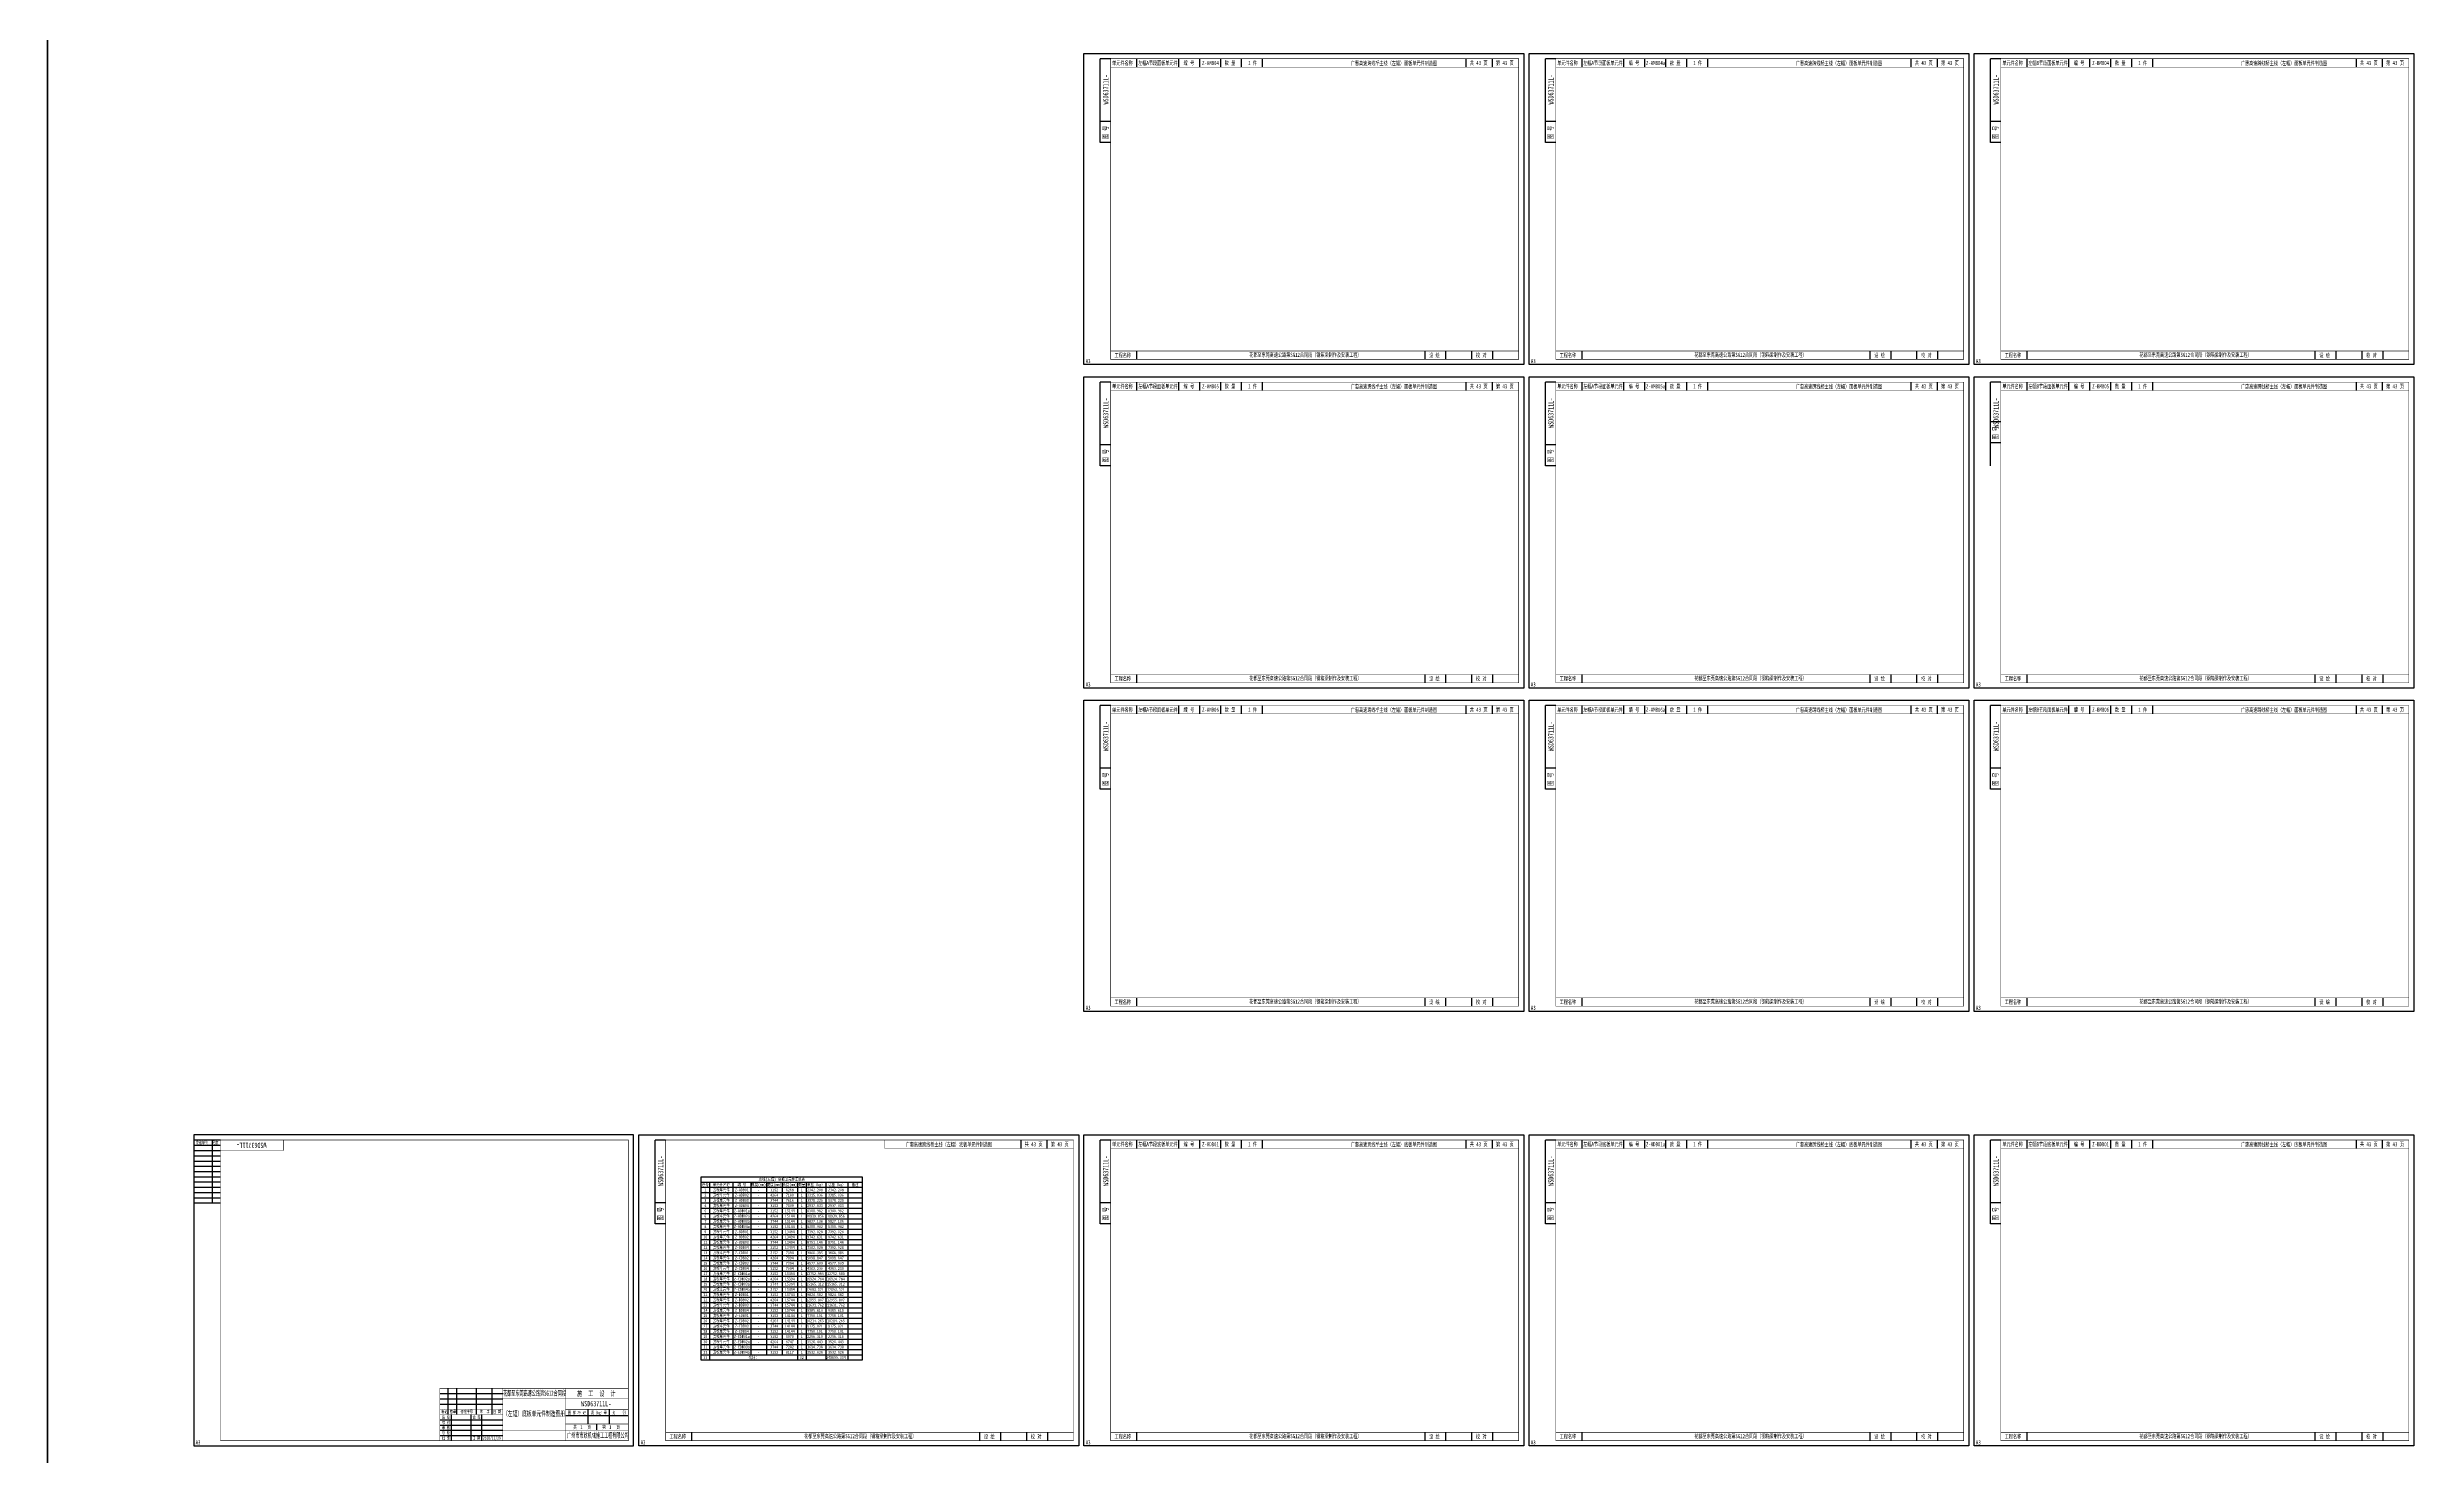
# Model space of a CAD drawing. Extents: x 1629247 to 2251351, y -601856 to -65897.
# Drawn here: x 1629247 to 1731051, y -233423 to -172934 of the extents above; entities that cross this region are included whole.
import ezdxf
from ezdxf.enums import TextEntityAlignment as Align

# ---------------------------------------------------------------- set-up
doc = ezdxf.new("R2010")
doc.units = 0
doc.header["$LTSCALE"] = 2
doc.header["$MEASUREMENT"] = 0
doc.layers.get('0').update_dxf_attribs({"linetype": 'CONTINUOUS'})
doc.layers.add('A3', color=7, linetype='CONTINUOUS')
doc.styles.add('仿宋', font='仿宋_GB2312_1.ttf', dxfattribs={"width": 0.7})

msp = doc.modelspace()

# ---------------------------------------------------------------- linework, layer by layer
at = {"color": 7}
for p, q in [((1657342.5, -221671.7), (1664264.5, -221671.7)), ((1657342.5, -221896.7), (1664264.5, -221896.7)), ((1657702.5, -221671.7), (1657702.5, -229321.7)), ((1658703.5, -221671.7), (1658703.5, -229096.7)), ((1659471.5, -221671.7), (1659471.5, -229096.7)), ((1660142.5, -221671.7), (1660142.5, -229096.7)), ((1660813.5, -221671.7), (1660813.5, -229096.7)), ((1661484.5, -221671.7), (1661484.5, -229321.7)), ((1661844.5, -221671.7), (1661844.5, -229321.7)), ((1662699.5, -221671.7), (1662699.5, -229321.7)), ((1663642.5, -221671.7), (1663642.5, -229321.7)), ((1657342.5, -222121.7), (1664264.5, -222121.7)), ((1657342.5, -222346.7), (1664264.5, -222346.7)), ((1657342.5, -222571.7), (1664264.5, -222571.7)), ((1657342.5, -222796.7), (1664264.5, -222796.7)), ((1657342.5, -223021.7), (1664264.5, -223021.7)), ((1657342.5, -223246.7), (1664264.5, -223246.7)), ((1657342.5, -223471.7), (1664264.5, -223471.7)), ((1657342.5, -223696.7), (1664264.5, -223696.7)), ((1657342.5, -223921.7), (1664264.5, -223921.7)), ((1657342.5, -224146.7), (1664264.5, -224146.7)), ((1657342.5, -224371.7), (1664264.5, -224371.7)), ((1657342.5, -224596.7), (1664264.5, -224596.7)), ((1657342.5, -224821.7), (1664264.5, -224821.7)), ((1657342.5, -225046.7), (1664264.5, -225046.7)), ((1657342.5, -225271.7), (1664264.5, -225271.7)), ((1657342.5, -225496.7), (1664264.5, -225496.7)), ((1657342.5, -225721.7), (1664264.5, -225721.7)), ((1657342.5, -225946.7), (1664264.5, -225946.7)), ((1657342.5, -226171.7), (1664264.5, -226171.7)), ((1657342.5, -226396.7), (1664264.5, -226396.7)), ((1657342.5, -226621.7), (1664264.5, -226621.7)), ((1657342.5, -226846.7), (1664264.5, -226846.7)), ((1657342.5, -227071.7), (1664264.5, -227071.7)), ((1657342.5, -227296.7), (1664264.5, -227296.7)), ((1657342.5, -227521.7), (1664264.5, -227521.7)), ((1657342.5, -227746.7), (1664264.5, -227746.7)), ((1657342.5, -227971.7), (1664264.5, -227971.7)), ((1657342.5, -228196.7), (1664264.5, -228196.7)), ((1657342.5, -228421.7), (1664264.5, -228421.7)), ((1657342.5, -228646.7), (1664264.5, -228646.7)), ((1657342.5, -228871.7), (1664264.5, -228871.7)), ((1657342.5, -229096.7), (1664264.5, -229096.7))]:
    msp.add_line(p, q, dxfattribs=at)
at = {"color": 7, "ltscale": 3}
for points in [[(2057050.8, -99691.1), (1629247.3, -99691.1), (1629247.3, -601856.5), (2057050.8, -601856.5)], [(1834047.6, -285588.8), (1629247.3, -285588.8), (1629247.3, -125579), (1834047.6, -125579)]]:
    msp.add_lwpolyline(points, close=True, dxfattribs=at)
at = {"color": 7}
msp.add_lwpolyline([(1657342.5, -221446.7), (1664264.5, -221446.7), (1664264.5, -229321.7), (1657342.5, -229321.7)], close=True, dxfattribs=at)
at = {"layer": 'A3'}
for p, q in [((1674488.5, -177021.9), (1674488.5, -173421.9)), ((1674938.5, -173421.9), (1674488.5, -173421.9)), ((1676063.5, -173781.9), (1676063.5, -173421.9)), ((1677863.5, -173781.9), (1677863.5, -173421.9)), ((1678763.5, -173781.9), (1678763.5, -173421.9)), ((1679663.5, -173781.9), (1679663.5, -173421.9)), ((1680563.5, -173781.9), (1680563.5, -173421.9)), ((1681463.5, -173781.9), (1681463.5, -173421.9)), ((1690213.8, -173781.9), (1690213.8, -173421.9)), ((1691338.8, -173781.9), (1691338.8, -173421.9)), ((1693613.5, -177021.9), (1693613.5, -173421.9)), ((1694063.5, -173421.9), (1693613.5, -173421.9)), ((1695188.5, -173781.9), (1695188.5, -173421.9)), ((1696988.5, -173781.9), (1696988.5, -173421.9)), ((1697888.5, -173781.9), (1697888.5, -173421.9)), ((1698788.5, -173781.9), (1698788.5, -173421.9)), ((1699688.5, -173781.9), (1699688.5, -173421.9)), ((1700588.5, -173781.9), (1700588.5, -173421.9)), ((1709338.8, -173781.9), (1709338.8, -173421.9)), ((1710463.8, -173781.9), (1710463.8, -173421.9)), ((1712738.5, -177021.9), (1712738.5, -173421.9)), ((1713188.5, -173421.9), (1712738.5, -173421.9)), ((1714313.5, -173781.9), (1714313.5, -173421.9)), ((1716113.5, -173781.9), (1716113.5, -173421.9)), ((1717013.5, -173781.9), (1717013.5, -173421.9)), ((1717913.5, -173781.9), (1717913.5, -173421.9)), ((1718813.5, -173781.9), (1718813.5, -173421.9)), ((1719713.5, -173781.9), (1719713.5, -173421.9)), ((1728463.8, -173781.9), (1728463.8, -173421.9)), ((1729588.8, -173781.9), (1729588.8, -173421.9)), ((1674938.5, -176121.9), (1674488.5, -176121.9)), ((1674938.5, -177021.9), (1674488.5, -177021.9)), ((1694063.5, -176121.9), (1693613.5, -176121.9)), ((1694063.5, -177021.9), (1693613.5, -177021.9)), ((1713188.5, -176121.9), (1712738.5, -176121.9)), ((1713188.5, -177021.9), (1712738.5, -177021.9)), ((1676063.5, -186336.9), (1676063.5, -185976.9)), ((1688443, -186336.9), (1688443, -185976.9)), ((1689343, -186336.9), (1689343, -185976.9)), ((1690457.3, -186336.9), (1690457.3, -185976.9)), ((1691357.3, -186336.9), (1691357.3, -185976.9)), ((1695188.5, -186336.9), (1695188.5, -185976.9)), ((1707568, -186336.9), (1707568, -185976.9)), ((1708468, -186336.9), (1708468, -185976.9)), ((1709582.3, -186336.9), (1709582.3, -185976.9)), ((1710482.3, -186336.9), (1710482.3, -185976.9)), ((1714313.5, -186336.9), (1714313.5, -185976.9)), ((1726693, -186336.9), (1726693, -185976.9)), ((1727593, -186336.9), (1727593, -185976.9)), ((1728707.3, -186336.9), (1728707.3, -185976.9)), ((1729607.3, -186336.9), (1729607.3, -185976.9)), ((1674488.5, -190911.9), (1674488.5, -187311.9)), ((1674938.5, -187311.9), (1674488.5, -187311.9)), ((1676063.5, -187671.9), (1676063.5, -187311.9)), ((1677863.5, -187671.9), (1677863.5, -187311.9)), ((1678763.5, -187671.9), (1678763.5, -187311.9)), ((1679663.5, -187671.9), (1679663.5, -187311.9)), ((1680563.5, -187671.9), (1680563.5, -187311.9)), ((1681463.5, -187671.9), (1681463.5, -187311.9)), ((1690213.8, -187671.9), (1690213.8, -187311.9)), ((1691338.8, -187671.9), (1691338.8, -187311.9)), ((1693613.5, -190911.9), (1693613.5, -187311.9)), ((1694063.5, -187311.9), (1693613.5, -187311.9)), ((1695188.5, -187671.9), (1695188.5, -187311.9)), ((1696988.5, -187671.9), (1696988.5, -187311.9)), ((1697888.5, -187671.9), (1697888.5, -187311.9)), ((1698788.5, -187671.9), (1698788.5, -187311.9)), ((1699688.5, -187671.9), (1699688.5, -187311.9)), ((1700588.5, -187671.9), (1700588.5, -187311.9)), ((1709338.8, -187671.9), (1709338.8, -187311.9)), ((1710463.8, -187671.9), (1710463.8, -187311.9)), ((1712738.5, -190911.9), (1712738.5, -187311.9)), ((1713188.5, -187311.9), (1712738.5, -187311.9)), ((1714313.5, -187671.9), (1714313.5, -187311.9)), ((1716113.5, -187671.9), (1716113.5, -187311.9)), ((1717013.5, -187671.9), (1717013.5, -187311.9)), ((1717913.5, -187671.9), (1717913.5, -187311.9)), ((1718813.5, -187671.9), (1718813.5, -187311.9)), ((1719713.5, -187671.9), (1719713.5, -187311.9)), ((1728463.8, -187671.9), (1728463.8, -187311.9)), ((1729588.8, -187671.9), (1729588.8, -187311.9)), ((1713188.5, -189024.8), (1712738.5, -189024.8)), ((1674938.5, -190011.9), (1674488.5, -190011.9)), ((1694063.5, -190011.9), (1693613.5, -190011.9)), ((1713188.5, -189924.8), (1712738.5, -189924.8)), ((1674938.5, -190911.9), (1674488.5, -190911.9)), ((1694063.5, -190911.9), (1693613.5, -190911.9)), ((1676063.5, -200226.9), (1676063.5, -199866.9)), ((1688443, -200226.9), (1688443, -199866.9)), ((1689343, -200226.9), (1689343, -199866.9)), ((1690457.3, -200226.9), (1690457.3, -199866.9)), ((1691357.3, -200226.9), (1691357.3, -199866.9)), ((1695188.5, -200226.9), (1695188.5, -199866.9)), ((1707568, -200226.9), (1707568, -199866.9)), ((1708468, -200226.9), (1708468, -199866.9)), ((1709582.3, -200226.9), (1709582.3, -199866.9)), ((1710482.3, -200226.9), (1710482.3, -199866.9)), ((1714313.5, -200226.9), (1714313.5, -199866.9)), ((1726693, -200226.9), (1726693, -199866.9)), ((1727593, -200226.9), (1727593, -199866.9)), ((1728707.3, -200226.9), (1728707.3, -199866.9)), ((1729607.3, -200226.9), (1729607.3, -199866.9)), ((1674488.5, -204801.9), (1674488.5, -201201.9)), ((1674938.5, -201201.9), (1674488.5, -201201.9)), ((1676063.5, -201561.9), (1676063.5, -201201.9)), ((1677863.5, -201561.9), (1677863.5, -201201.9)), ((1678763.5, -201561.9), (1678763.5, -201201.9)), ((1679663.5, -201561.9), (1679663.5, -201201.9)), ((1680563.5, -201561.9), (1680563.5, -201201.9)), ((1681463.5, -201561.9), (1681463.5, -201201.9)), ((1690213.8, -201561.9), (1690213.8, -201201.9)), ((1691338.8, -201561.9), (1691338.8, -201201.9)), ((1693613.5, -204801.9), (1693613.5, -201201.9)), ((1694063.5, -201201.9), (1693613.5, -201201.9)), ((1695188.5, -201561.9), (1695188.5, -201201.9)), ((1696988.5, -201561.9), (1696988.5, -201201.9)), ((1697888.5, -201561.9), (1697888.5, -201201.9)), ((1698788.5, -201561.9), (1698788.5, -201201.9)), ((1699688.5, -201561.9), (1699688.5, -201201.9)), ((1700588.5, -201561.9), (1700588.5, -201201.9)), ((1709338.8, -201561.9), (1709338.8, -201201.9)), ((1710463.8, -201561.9), (1710463.8, -201201.9)), ((1712738.5, -204801.9), (1712738.5, -201201.9)), ((1713188.5, -201201.9), (1712738.5, -201201.9)), ((1714313.5, -201561.9), (1714313.5, -201201.9)), ((1716113.5, -201561.9), (1716113.5, -201201.9)), ((1717013.5, -201561.9), (1717013.5, -201201.9)), ((1717913.5, -201561.9), (1717913.5, -201201.9)), ((1718813.5, -201561.9), (1718813.5, -201201.9)), ((1719713.5, -201561.9), (1719713.5, -201201.9)), ((1728463.8, -201561.9), (1728463.8, -201201.9)), ((1729588.8, -201561.9), (1729588.8, -201201.9)), ((1674938.5, -203901.9), (1674488.5, -203901.9)), ((1694063.5, -203901.9), (1693613.5, -203901.9)), ((1713188.5, -203901.9), (1712738.5, -203901.9)), ((1674938.5, -204801.9), (1674488.5, -204801.9)), ((1694063.5, -204801.9), (1693613.5, -204801.9)), ((1713188.5, -204801.9), (1712738.5, -204801.9)), ((1676063.5, -214116.9), (1676063.5, -213756.9)), ((1688443, -214116.9), (1688443, -213756.9)), ((1689343, -214116.9), (1689343, -213756.9)), ((1690457.3, -214116.9), (1690457.3, -213756.9)), ((1691357.3, -214116.9), (1691357.3, -213756.9)), ((1695188.5, -214116.9), (1695188.5, -213756.9)), ((1707568, -214116.9), (1707568, -213756.9)), ((1708468, -214116.9), (1708468, -213756.9)), ((1709582.3, -214116.9), (1709582.3, -213756.9)), ((1710482.3, -214116.9), (1710482.3, -213756.9)), ((1714313.5, -214116.9), (1714313.5, -213756.9)), ((1726693, -214116.9), (1726693, -213756.9)), ((1727593, -214116.9), (1727593, -213756.9)), ((1728707.3, -214116.9), (1728707.3, -213756.9)), ((1729607.3, -214116.9), (1729607.3, -213756.9)), ((1655363.5, -223469.4), (1655363.5, -219869.4)), ((1655813.5, -219869.4), (1655363.5, -219869.4)), ((1671088.8, -220229.4), (1671088.8, -219869.4)), ((1672213.8, -220229.4), (1672213.8, -219869.4)), ((1674488.5, -223469.4), (1674488.5, -219869.4)), ((1674938.5, -219869.4), (1674488.5, -219869.4)), ((1676063.5, -220229.4), (1676063.5, -219869.4)), ((1677863.5, -220229.4), (1677863.5, -219869.4)), ((1678763.5, -220229.4), (1678763.5, -219869.4)), ((1679663.5, -220229.4), (1679663.5, -219869.4)), ((1680563.5, -220229.4), (1680563.5, -219869.4)), ((1681463.5, -220229.4), (1681463.5, -219869.4)), ((1690213.8, -220229.4), (1690213.8, -219869.4)), ((1691338.8, -220229.4), (1691338.8, -219869.4)), ((1693613.5, -223469.4), (1693613.5, -219869.4)), ((1694063.5, -219869.4), (1693613.5, -219869.4)), ((1695188.5, -220229.4), (1695188.5, -219869.4)), ((1696988.5, -220229.4), (1696988.5, -219869.4)), ((1697888.5, -220229.4), (1697888.5, -219869.4)), ((1698788.5, -220229.4), (1698788.5, -219869.4)), ((1699688.5, -220229.4), (1699688.5, -219869.4)), ((1700588.5, -220229.4), (1700588.5, -219869.4)), ((1709338.8, -220229.4), (1709338.8, -219869.4)), ((1710463.8, -220229.4), (1710463.8, -219869.4)), ((1712738.5, -223469.4), (1712738.5, -219869.4)), ((1713188.5, -219869.4), (1712738.5, -219869.4)), ((1714313.5, -220229.4), (1714313.5, -219869.4)), ((1716113.5, -220229.4), (1716113.5, -219869.4)), ((1717013.5, -220229.4), (1717013.5, -219869.4)), ((1717913.5, -220229.4), (1717913.5, -219869.4)), ((1718813.5, -220229.4), (1718813.5, -219869.4)), ((1719713.5, -220229.4), (1719713.5, -219869.4)), ((1728463.8, -220229.4), (1728463.8, -219869.4)), ((1729588.8, -220229.4), (1729588.8, -219869.4)), ((1655813.5, -222569.4), (1655363.5, -222569.4)), ((1674938.5, -222569.4), (1674488.5, -222569.4)), ((1694063.5, -222569.4), (1693613.5, -222569.4)), ((1713188.5, -222569.4), (1712738.5, -222569.4)), ((1655813.5, -223469.4), (1655363.5, -223469.4)), ((1674938.5, -223469.4), (1674488.5, -223469.4)), ((1694063.5, -223469.4), (1693613.5, -223469.4)), ((1713188.5, -223469.4), (1712738.5, -223469.4)), ((1656938.5, -232784.4), (1656938.5, -232424.4)), ((1669318, -232784.4), (1669318, -232424.4)), ((1670218, -232784.4), (1670218, -232424.4)), ((1671332.3, -232784.4), (1671332.3, -232424.4)), ((1672232.3, -232784.4), (1672232.3, -232424.4)), ((1676063.5, -232784.4), (1676063.5, -232424.4)), ((1688443, -232784.4), (1688443, -232424.4)), ((1689343, -232784.4), (1689343, -232424.4)), ((1690457.3, -232784.4), (1690457.3, -232424.4)), ((1691357.3, -232784.4), (1691357.3, -232424.4)), ((1695188.5, -232784.4), (1695188.5, -232424.4)), ((1707568, -232784.4), (1707568, -232424.4)), ((1708468, -232784.4), (1708468, -232424.4)), ((1709582.3, -232784.4), (1709582.3, -232424.4)), ((1710482.3, -232784.4), (1710482.3, -232424.4)), ((1714313.5, -232784.4), (1714313.5, -232424.4)), ((1726693, -232784.4), (1726693, -232424.4)), ((1727593, -232784.4), (1727593, -232424.4)), ((1728707.3, -232784.4), (1728707.3, -232424.4)), ((1729607.3, -232784.4), (1729607.3, -232424.4))]:
    msp.add_line(p, q, dxfattribs=at)
at = {"layer": 'A3', "color": 7}
for p, q in [((1636688.5, -219869.4), (1635538.8, -219869.4)), ((1636330.4, -219869.4), (1636330.4, -222569.4)), ((1635538.8, -220094.4), (1636688.5, -220094.4)), ((1635538.8, -220319.4), (1636688.5, -220319.4)), ((1635538.8, -220544.4), (1636688.5, -220544.4)), ((1635538.8, -220769.4), (1636688.5, -220769.4)), ((1635538.8, -220994.4), (1636688.5, -220994.4)), ((1635538.8, -221219.4), (1636688.5, -221219.4)), ((1635538.8, -221444.4), (1636688.5, -221444.4)), ((1635538.8, -221669.4), (1636688.5, -221669.4)), ((1635538.8, -221894.4), (1636688.5, -221894.4)), ((1635538.8, -222119.4), (1636688.5, -222119.4)), ((1635538.8, -222344.4), (1636688.5, -222344.4)), ((1635538.8, -222569.4), (1636688.5, -222569.4)), ((1646113.8, -230759.4), (1648813.8, -230759.4)), ((1646113.8, -230984.4), (1648813.8, -230984.4)), ((1646473.8, -231659.4), (1646473.8, -230534.4)), ((1646833.8, -231656.9), (1646833.8, -230534.4)), ((1647688.8, -231659.4), (1647688.8, -230534.4)), ((1648363.8, -231659.4), (1648363.8, -230534.4)), ((1646113.8, -231209.4), (1648813.8, -231209.4)), ((1646113.8, -231884.4), (1648813.8, -231884.4)), ((1646113.8, -232109.4), (1648813.8, -232109.4)), ((1646608.8, -232784.4), (1646608.8, -231659)), ((1647463.8, -232784.4), (1647463.8, -231659.4)), ((1647913.8, -232784.4), (1647913.8, -231659.4)), ((1652481.7, -232068.8), (1652481.7, -231438.8)), ((1652863.8, -232334.4), (1652863.8, -232064.4)), ((1653403.8, -232064.4), (1653403.8, -231434.4)), ((1646113.8, -232334.4), (1648813.8, -232334.4)), ((1646113.8, -232559.4), (1648813.8, -232559.4))]:
    msp.add_line(p, q, dxfattribs=at)
at = {"layer": 'A3', "color": 7, "linetype": 'Continuous'}
msp.add_line((1651513.8, -231704.4), (1654213.8, -231704.4), dxfattribs=at)
at = {"layer": 'A3'}
for points in [[(1692688.8, -173196.9), (1692688.8, -186561.9), (1673788.8, -186561.9), (1673788.8, -173196.9)], [(1711813.8, -173196.9), (1711813.8, -186561.9), (1692913.8, -186561.9), (1692913.8, -173196.9)], [(1730938.8, -173196.9), (1730938.8, -186561.9), (1712038.8, -186561.9), (1712038.8, -173196.9)], [(1692688.8, -187086.9), (1692688.8, -200451.9), (1673788.8, -200451.9), (1673788.8, -187086.9)], [(1711813.8, -187086.9), (1711813.8, -200451.9), (1692913.8, -200451.9), (1692913.8, -187086.9)], [(1730938.8, -187086.9), (1730938.8, -200451.9), (1712038.8, -200451.9), (1712038.8, -187086.9)], [(1692688.8, -200976.9), (1692688.8, -214341.9), (1673788.8, -214341.9), (1673788.8, -200976.9)], [(1711813.8, -200976.9), (1711813.8, -214341.9), (1692913.8, -214341.9), (1692913.8, -200976.9)], [(1730938.8, -200976.9), (1730938.8, -214341.9), (1712038.8, -214341.9), (1712038.8, -200976.9)], [(1635538.8, -233009.4), (1654438.8, -233009.4), (1654438.8, -219644.4), (1635538.8, -219644.4)], [(1673563.8, -219644.4), (1673563.8, -233009.4), (1654663.8, -233009.4), (1654663.8, -219644.4)], [(1692688.8, -219644.4), (1692688.8, -233009.4), (1673788.8, -233009.4), (1673788.8, -219644.4)], [(1711813.8, -219644.4), (1711813.8, -233009.4), (1692913.8, -233009.4), (1692913.8, -219644.4)], [(1730938.8, -219644.4), (1730938.8, -233009.4), (1712038.8, -233009.4), (1712038.8, -219644.4)]]:
    msp.add_lwpolyline(points, close=True, dxfattribs=at)
for points, const_width in [([(1674938.5, -173421.9), (1692463.8, -173421.9), (1692463.8, -186336.9), (1674938.5, -186336.9), (1674938.5, -173421.9)], 22.5), ([(1674938.5, -173781.9), (1692463.8, -173781.9)], 18), ([(1694063.5, -173421.9), (1711588.8, -173421.9), (1711588.8, -186336.9), (1694063.5, -186336.9), (1694063.5, -173421.9)], 22.5), ([(1694063.5, -173781.9), (1711588.8, -173781.9)], 18), ([(1713188.5, -173421.9), (1730713.8, -173421.9), (1730713.8, -186336.9), (1713188.5, -186336.9), (1713188.5, -173421.9)], 22.5), ([(1713188.5, -173781.9), (1730713.8, -173781.9)], 18), ([(1674938.5, -185976.9), (1692463.8, -185976.9)], 18), ([(1694063.5, -185976.9), (1711588.8, -185976.9)], 18), ([(1713188.5, -185976.9), (1730713.8, -185976.9)], 18), ([(1674938.5, -187311.9), (1692463.8, -187311.9), (1692463.8, -200226.9), (1674938.5, -200226.9), (1674938.5, -187311.9)], 22.5), ([(1694063.5, -187311.9), (1711588.8, -187311.9), (1711588.8, -200226.9), (1694063.5, -200226.9), (1694063.5, -187311.9)], 22.5), ([(1713188.5, -187311.9), (1730713.8, -187311.9), (1730713.8, -200226.9), (1713188.5, -200226.9), (1713188.5, -187311.9)], 22.5), ([(1674938.5, -187671.9), (1692463.8, -187671.9)], 18), ([(1694063.5, -187671.9), (1711588.8, -187671.9)], 18), ([(1713188.5, -187671.9), (1730713.8, -187671.9)], 18), ([(1674938.5, -199866.9), (1692463.8, -199866.9)], 18), ([(1694063.5, -199866.9), (1711588.8, -199866.9)], 18), ([(1713188.5, -199866.9), (1730713.8, -199866.9)], 18), ([(1674938.5, -201201.9), (1692463.8, -201201.9), (1692463.8, -214116.9), (1674938.5, -214116.9), (1674938.5, -201201.9)], 22.5), ([(1674938.5, -201561.9), (1692463.8, -201561.9)], 18), ([(1694063.5, -201201.9), (1711588.8, -201201.9), (1711588.8, -214116.9), (1694063.5, -214116.9), (1694063.5, -201201.9)], 22.5), ([(1694063.5, -201561.9), (1711588.8, -201561.9)], 18), ([(1713188.5, -201201.9), (1730713.8, -201201.9), (1730713.8, -214116.9), (1713188.5, -214116.9), (1713188.5, -201201.9)], 22.5), ([(1713188.5, -201561.9), (1730713.8, -201561.9)], 18), ([(1674938.5, -213756.9), (1692463.8, -213756.9)], 18), ([(1694063.5, -213756.9), (1711588.8, -213756.9)], 18), ([(1713188.5, -213756.9), (1730713.8, -213756.9)], 18), ([(1636688.5, -219869.4), (1654213.8, -219869.4), (1654213.8, -232784.4), (1636688.5, -232784.4), (1636688.5, -219869.4)], 22.5), ([(1636688.5, -220319.4), (1639384.3, -220319.4), (1639384.3, -219869.4)], 18), ([(1655813.5, -219869.4), (1673338.8, -219869.4), (1673338.8, -232784.4), (1655813.5, -232784.4), (1655813.5, -219869.4)], 22.5), ([(1665229.1, -220229.4), (1665229.1, -219869.4)], 18), ([(1674938.5, -219869.4), (1692463.8, -219869.4), (1692463.8, -232784.4), (1674938.5, -232784.4), (1674938.5, -219869.4)], 22.5), ([(1694063.5, -219869.4), (1711588.8, -219869.4), (1711588.8, -232784.4), (1694063.5, -232784.4), (1694063.5, -219869.4)], 22.5), ([(1713188.5, -219869.4), (1730713.8, -219869.4), (1730713.8, -232784.4), (1713188.5, -232784.4), (1713188.5, -219869.4)], 22.5), ([(1665229.1, -220229.4), (1673338.8, -220229.4)], 18), ([(1674938.5, -220229.4), (1692463.8, -220229.4)], 18), ([(1694063.5, -220229.4), (1711588.8, -220229.4)], 18), ([(1713188.5, -220229.4), (1730713.8, -220229.4)], 18), ([(1646113.8, -232784.4), (1646113.8, -230534.4), (1654213.8, -230534.4)], 18), ([(1655813.5, -232424.4), (1673338.8, -232424.4)], 18), ([(1674938.5, -232424.4), (1692463.8, -232424.4)], 18), ([(1694063.5, -232424.4), (1711588.8, -232424.4)], 18), ([(1713188.5, -232424.4), (1730713.8, -232424.4)], 18)]:
    msp.add_lwpolyline(points, dxfattribs=dict(at, const_width=const_width))
at = {"layer": 'A3', "color": 7, "linetype": 'Continuous', "const_width": 18}
for points in [[(1648813.8, -232784.4), (1648813.8, -230534.4)], [(1648813.8, -230984.4), (1654213.8, -230984.4)], [(1651514.9, -232784.4), (1651514.9, -230534.4)], [(1646113.8, -231426.6), (1648813.8, -231426.6)], [(1646113.8, -231659), (1648813.8, -231659)], [(1654213.8, -231434.4), (1651514.9, -231434.4)], [(1651514.9, -232065.5), (1654213.8, -232065.5)], [(1648813.8, -232334.4), (1654213.8, -232334.4)]]:
    msp.add_lwpolyline(points, dxfattribs=at)

# ---------------------------------------------------------------- texts
at = {"color": 7, "style": '仿宋', "width": 0.85}
for s, p in [('序号', (1657522.5, -221784.2)), ('底板单元件', (1658203, -222009.2)), ('单元件名称', (1658203, -221784.2)), ('编 号', (1659087.5, -221784.2)), ('厚度(mm)', (1659807, -221784.2)), ('主线(左幅) 底板单元件汇总表', (1660803.5, -221559.2)), ('宽度(mm)', (1660478, -221784.2)), ('长度(mm)', (1661149, -221784.2)), ('数量', (1661664.5, -221784.2)), ('单重（kg）', (1662272, -221784.2)), ('总重（kg）', (1663171, -221784.2)), ('备注', (1663953.5, -221784.2)), ('4', (1657522.5, -222684.2)), ('3', (1657522.5, -222459.2)), ('5', (1657522.5, -222909.2)), ('2', (1657522.5, -222234.2)), ('1', (1657522.5, -222009.2)), ('底板单元件', (1658203, -222234.2)), ('底板单元件', (1658203, -222459.2)), ('底板单元件', (1658203, -222684.2)), ('底板单元件', (1658203, -222909.2)), ('Z-ADB01a', (1659087.5, -222909.2)), ('Z-ADB01', (1659087.5, -222009.2)), ('Z-ADB02', (1659087.5, -222234.2)), ('Z-ADB03', (1659087.5, -222459.2)), ('Z-ADB04', (1659087.5, -222684.2)), ('-', (1659807, -222009.2)), ('-', (1659807, -222234.2)), ('-', (1659807, -222459.2)), ('-', (1659807, -222684.2)), ('-', (1659807, -222909.2)), ('4264', (1660478, -222234.2)), ('3152', (1660478, -222009.2)), ('3744', (1660478, -222459.2)), ('3152', (1660478, -222684.2)), ('3152', (1660478, -222909.2)), ('15144', (1661149, -222909.2)), ('6268', (1661149, -222009.2)), ('7180', (1661149, -222234.2)), ('7616', (1661149, -222459.2)), ('7509', (1661149, -222684.2)), ('1', (1661664.5, -222009.2)), ('1', (1661664.5, -222234.2)), ('1', (1661664.5, -222459.2)), ('1', (1661664.5, -222684.2)), ('1', (1661664.5, -222909.2)), ('3315.036 ', (1662272, -222234.2)), ('3378.229 ', (1662272, -222459.2)), ('2342.208 ', (1662272, -222009.2)), ('2937.033 ', (1662272, -222684.2)), ('8300.982 ', (1662272, -222909.2)), ('3315.036 ', (1663171, -222234.2)), ('3378.229 ', (1663171, -222459.2)), ('2342.208 ', (1663171, -222009.2)), ('2937.033 ', (1663171, -222684.2)), ('8300.982 ', (1663171, -222909.2)), ('8', (1657522.5, -223584.2)), ('9', (1657522.5, -223809.2)), ('6', (1657522.5, -223134.2)), ('7', (1657522.5, -223359.2)), ('底板单元件', (1658203, -223134.2)), ('底板单元件', (1658203, -223359.2)), ('底板单元件', (1658203, -223584.2)), ('底板单元件', (1658203, -223809.2)), ('底板单元件', (1658203, -224034.2)), ('Z-ADB02a', (1659087.5, -223134.2)), ('Z-ADB03a', (1659087.5, -223359.2)), ('Z-ADB04a', (1659087.5, -223584.2)), ('Z-BDB01', (1659087.5, -223809.2)), ('-', (1659807, -223134.2)), ('-', (1659807, -223359.2)), ('-', (1659807, -223584.2)), ('-', (1659807, -223809.2)), ('4264', (1660478, -223134.2)), ('3744', (1660478, -223359.2)), ('3152', (1660478, -223584.2)), ('3152', (1660478, -223809.2)), ('15144', (1661149, -223134.2)), ('15144', (1661149, -223359.2)), ('15144', (1661149, -223584.2)), ('13494', (1661149, -223809.2)), ('1', (1661664.5, -223134.2)), ('1', (1661664.5, -223359.2)), ('1', (1661664.5, -223584.2)), ('1', (1661664.5, -223809.2)), ('10939.856 ', (1662272, -223134.2)), ('8300.982 ', (1662272, -223584.2)), ('9827.136 ', (1662272, -223359.2)), ('7392.028 ', (1662272, -223809.2)), ('10939.856 ', (1663171, -223134.2)), ('8300.982 ', (1663171, -223584.2)), ('9827.136 ', (1663171, -223359.2)), ('7392.028 ', (1663171, -223809.2)), ('10', (1657522.5, -224034.2)), ('11', (1657522.5, -224259.2)), ('12', (1657522.5, -224484.2)), ('13', (1657522.5, -224709.2)), ('14', (1657522.5, -224934.2)), ('底板单元件', (1658203, -224259.2)), ('底板单元件', (1658203, -224484.2)), ('底板单元件', (1658203, -224709.2)), ('底板单元件', (1658203, -224934.2)), ('Z-BDB02', (1659087.5, -224034.2)), ('Z-BDB03', (1659087.5, -224259.2)), ('Z-BDB04', (1659087.5, -224484.2)), ('Z-CDB01', (1659087.5, -224709.2)), ('Z-CDB02', (1659087.5, -224934.2)), ('-', (1659807, -224034.2)), ('-', (1659807, -224259.2)), ('-', (1659807, -224484.2)), ('-', (1659807, -224709.2)), ('-', (1659807, -224934.2)), ('4264', (1660478, -224034.2)), ('4264', (1660478, -224934.2)), ('3744', (1660478, -224259.2)), ('3152', (1660478, -224484.2)), ('3152', (1660478, -224709.2)), ('13494', (1661149, -224034.2)), ('13494', (1661149, -224259.2)), ('13494', (1661149, -224484.2)), ('7094', (1661149, -224709.2)), ('7094', (1661149, -224934.2)), ('1', (1661664.5, -224034.2)), ('1', (1661664.5, -224259.2)), ('1', (1661664.5, -224484.2)), ('1', (1661664.5, -224709.2)), ('1', (1661664.5, -224934.2)), ('3866.385 ', (1662272, -224709.2)), ('5098.847 ', (1662272, -224934.2)), ('8751.146 ', (1662272, -224259.2)), ('9742.631 ', (1662272, -224034.2)), ('7392.028 ', (1662272, -224484.2)), ('3866.385 ', (1663171, -224709.2)), ('5098.847 ', (1663171, -224934.2)), ('8751.146 ', (1663171, -224259.2)), ('9742.631 ', (1663171, -224034.2)), ('7392.028 ', (1663171, -224484.2)), ('15', (1657522.5, -225159.2)), ('16', (1657522.5, -225384.2)), ('17', (1657522.5, -225609.2)), ('18', (1657522.5, -225834.2)), ('19', (1657522.5, -226059.2)), ('底板单元件', (1658203, -225159.2)), ('底板单元件', (1658203, -225384.2)), ('底板单元件', (1658203, -225609.2)), ('底板单元件', (1658203, -225834.2)), ('底板单元件', (1658203, -226059.2)), ('Z-CDB01a', (1659087.5, -225609.2)), ('Z-CDB02a', (1659087.5, -225834.2)), ('Z-CDB03a', (1659087.5, -226059.2)), ('Z-CDB03', (1659087.5, -225159.2)), ('Z-CDB04', (1659087.5, -225384.2)), ('-', (1659807, -225159.2)), ('-', (1659807, -225384.2)), ('-', (1659807, -225609.2)), ('-', (1659807, -225834.2)), ('4264', (1660478, -225834.2)), ('3744', (1660478, -225159.2)), ('3152', (1660478, -225384.2)), ('3152', (1660478, -225609.2)), ('3744', (1660478, -226059.2)), ('15394', (1661149, -225609.2)), ('15394', (1661149, -225834.2)), ('15394', (1661149, -226059.2)), ('7094', (1661149, -225159.2)), ('7094', (1661149, -225384.2)), ('1', (1661664.5, -225159.2)), ('1', (1661664.5, -225384.2)), ('1', (1661664.5, -225609.2)), ('1', (1661664.5, -225834.2)), ('1', (1661664.5, -226059.2)), ('12752.980 ', (1662272, -225609.2)), ('16924.784 ', (1662272, -225834.2)), ('15165.312 ', (1662272, -226059.2)), ('4577.609 ', (1662272, -225159.2)), ('4363.230 ', (1662272, -225384.2)), ('12752.980 ', (1663171, -225609.2)), ('16924.784 ', (1663171, -225834.2)), ('15165.312 ', (1663171, -226059.2)), ('4577.609 ', (1663171, -225159.2)), ('4363.230 ', (1663171, -225384.2)), ('20', (1657522.5, -226284.2)), ('21', (1657522.5, -226509.2)), ('22', (1657522.5, -226734.2)), ('23', (1657522.5, -226959.2)), ('底板单元件', (1658203, -226284.2)), ('底板单元件', (1658203, -226509.2)), ('底板单元件', (1658203, -226734.2)), ('底板单元件', (1658203, -226959.2)), ('Z-CDB04a', (1659087.5, -226284.2)), ('Z-DDB01', (1659087.5, -226509.2)), ('Z-DDB02', (1659087.5, -226734.2)), ('Z-DDB03', (1659087.5, -226959.2)), ('-', (1659807, -226059.2)), ('-', (1659807, -226284.2)), ('-', (1659807, -226509.2)), ('-', (1659807, -226734.2)), ('-', (1659807, -226959.2)), ('4264', (1660478, -226734.2)), ('3152', (1660478, -226284.2)), ('3152', (1660478, -226509.2)), ('3744', (1660478, -226959.2)), ('15394', (1661149, -226284.2)), ('15744', (1661149, -226509.2)), ('15744', (1661149, -226734.2)), ('15744', (1661149, -226959.2)), ('1', (1661664.5, -226284.2)), ('1', (1661664.5, -226509.2)), ('1', (1661664.5, -226734.2)), ('1', (1661664.5, -226959.2)), ('12693.521 ', (1662272, -226284.2)), ('12955.807 ', (1662272, -226734.2)), ('11631.762 ', (1662272, -226959.2)), ('9824.582 ', (1662272, -226509.2)), ('12693.521 ', (1663171, -226284.2)), ('12955.807 ', (1663171, -226734.2)), ('11631.762 ', (1663171, -226959.2)), ('9824.582 ', (1663171, -226509.2)), ('24', (1657522.5, -227184.2)), ('25', (1657522.5, -227409.2)), ('26', (1657522.5, -227634.2)), ('27', (1657522.5, -227859.2)), ('28', (1657522.5, -228084.2)), ('底板单元件', (1658203, -227184.2)), ('底板单元件', (1658203, -227409.2)), ('底板单元件', (1658203, -227634.2)), ('底板单元件', (1658203, -227859.2)), ('底板单元件', (1658203, -228084.2)), ('Z-DDB04', (1659087.5, -227184.2)), ('Z-EDB01', (1659087.5, -227409.2)), ('Z-EDB02', (1659087.5, -227634.2)), ('Z-EDB03', (1659087.5, -227859.2)), ('Z-EDB04', (1659087.5, -228084.2)), ('-', (1659807, -227184.2)), ('-', (1659807, -227409.2)), ('-', (1659807, -227634.2)), ('-', (1659807, -227859.2)), ('4264', (1660478, -227634.2)), ('3152', (1660478, -227184.2)), ('3152', (1660478, -227409.2)), ('3744', (1660478, -227859.2)), ('3152', (1660478, -228084.2)), ('15744', (1661149, -227184.2)), ('14144', (1661149, -227409.2)), ('14144', (1661149, -227634.2)), ('14144', (1661149, -227859.2)), ('14144', (1661149, -228084.2)), ('1', (1661664.5, -227184.2)), ('1', (1661664.5, -227409.2)), ('1', (1661664.5, -227634.2)), ('1', (1661664.5, -227859.2)), ('1', (1661664.5, -228084.2)), ('10214.265 ', (1662272, -227634.2)), ('9385.610 ', (1662272, -227184.2)), ('9175.021 ', (1662272, -227859.2)), ('7750.101 ', (1662272, -227409.2)), ('7750.101 ', (1662272, -228084.2)), ('10214.265 ', (1663171, -227634.2)), ('9385.610 ', (1663171, -227184.2)), ('9175.021 ', (1663171, -227859.2)), ('7750.101 ', (1663171, -227409.2)), ('7750.101 ', (1663171, -228084.2)), ('30', (1657522.5, -228534.2)), ('31', (1657522.5, -228759.2)), ('32', (1657522.5, -228984.2)), ('29', (1657522.5, -228309.2)), ('底板单元件', (1658203, -228309.2)), ('底板单元件', (1658203, -228534.2)), ('底板单元件', (1658203, -228759.2)), ('底板单元件', (1658203, -228984.2)), ('Z-EDB01a', (1659087.5, -228309.2)), ('Z-EDB02a', (1659087.5, -228534.2)), ('Z-EDB03a', (1659087.5, -228759.2)), ('Z-EDB04a', (1659087.5, -228984.2)), ('-', (1659807, -228084.2)), ('-', (1659807, -228309.2)), ('-', (1659807, -228534.2)), ('-', (1659807, -228759.2)), ('-', (1659807, -228984.2)), ('4264', (1660478, -228534.2)), ('3152', (1660478, -228309.2)), ('3744', (1660478, -228759.2)), ('3152', (1660478, -228984.2)), ('5570', (1661149, -228309.2)), ('8117', (1661149, -228984.2)), ('6747', (1661149, -228534.2)), ('7282', (1661149, -228759.2)), ('1', (1661664.5, -228309.2)), ('1', (1661664.5, -228534.2)), ('1', (1661664.5, -228759.2)), ('1', (1661664.5, -228984.2)), ('3526.443 ', (1662272, -228534.2)), ('3634.738 ', (1662272, -228759.2)), ('3532.626 ', (1662272, -228984.2)), ('2256.315 ', (1662272, -228309.2)), ('3526.443 ', (1663171, -228534.2)), ('3634.738 ', (1663171, -228759.2)), ('3532.626 ', (1663171, -228984.2)), ('2256.315 ', (1663171, -228309.2)), ('33', (1657522.5, -229209.2)), ('合计：', (1659593.5, -229209.2)), ('32', (1661664.5, -229209.2)), ('249699.334 ', (1663171, -229209.2))]:
    msp.add_text(s, height=121.5, dxfattribs=at).set_placement(p, align=Align.MIDDLE_CENTER)
at = {"layer": 'A3', "color": 7, "linetype": 'Continuous', "style": '仿宋'}
for s, height, width, p in [('单元件名称', 180, 0.7, (1675001, -173692.1)), ('编 号', 180, 0.7, (1678069.4, -173692.1)), ('数 量', 180, 0.7, (1679835.9, -173692.1)), ('共 43 页', 180, 0.7, (1690366, -173692.1)), ('第 43 页', 180, 0.7, (1691491, -173692.1)), ('单元件名称', 180, 0.7, (1694126, -173692.1)), ('编 号', 180, 0.7, (1697194.4, -173692.1)), ('数 量', 180, 0.7, (1698960.9, -173692.1)), ('共 43 页', 180, 0.7, (1709491, -173692.1)), ('第 43 页', 180, 0.7, (1710616, -173692.1)), ('单元件名称', 180, 0.7, (1713251, -173692.1)), ('编 号', 180, 0.7, (1716319.4, -173692.1)), ('数 量', 180, 0.7, (1718085.9, -173692.1)), ('共 43 页', 180, 0.7, (1728616, -173692.1)), ('第 43 页', 180, 0.7, (1729741, -173692.1)), ('工程名称', 180, 0.7, (1675104.1, -186247.1)), ('花都至东莞高速公路第SG12合同段（钢箱梁制作及安装工程）', 180, 0.7, (1680890.2, -186229.4)), ('设 绘', 180, 0.7, (1688618.5, -186247.1)), ('校 对', 180, 0.7, (1690632.8, -186247.1)), ('工程名称', 180, 0.7, (1694229.1, -186247.1)), ('花都至东莞高速公路第SG12合同段（钢箱梁制作及安装工程）', 180, 0.7, (1700015.2, -186229.4)), ('设 绘', 180, 0.7, (1707743.5, -186247.1)), ('校 对', 180, 0.7, (1709757.8, -186247.1)), ('工程名称', 180, 0.7, (1713354.1, -186247.1)), ('花都至东莞高速公路第SG12合同段（钢箱梁制作及安装工程）', 180, 0.7, (1719140.2, -186229.4)), ('设 绘', 180, 0.7, (1726868.5, -186247.1)), ('校 对', 180, 0.7, (1728882.8, -186247.1)), ('单元件名称', 180, 0.7, (1675001, -187582.1)), ('编 号', 180, 0.7, (1678069.4, -187582.1)), ('数 量', 180, 0.7, (1679835.9, -187582.1)), ('共 43 页', 180, 0.7, (1690366, -187582.1)), ('第 43 页', 180, 0.7, (1691491, -187582.1)), ('单元件名称', 180, 0.7, (1694126, -187582.1)), ('编 号', 180, 0.7, (1697194.4, -187582.1)), ('数 量', 180, 0.7, (1698960.9, -187582.1)), ('共 43 页', 180, 0.7, (1709491, -187582.1)), ('第 43 页', 180, 0.7, (1710616, -187582.1)), ('单元件名称', 180, 0.7, (1713251, -187582.1)), ('编 号', 180, 0.7, (1716319.4, -187582.1)), ('数 量', 180, 0.7, (1718085.9, -187582.1)), ('共 43 页', 180, 0.7, (1728616, -187582.1)), ('第 43 页', 180, 0.7, (1729741, -187582.1)), ('工程名称', 180, 0.7, (1675104.1, -200137.1)), ('花都至东莞高速公路第SG12合同段（钢箱梁制作及安装工程）', 180, 0.7, (1680890.2, -200119.4)), ('设 绘', 180, 0.7, (1688618.5, -200137.1)), ('校 对', 180, 0.7, (1690632.8, -200137.1)), ('工程名称', 180, 0.7, (1694229.1, -200137.1)), ('花都至东莞高速公路第SG12合同段（钢箱梁制作及安装工程）', 180, 0.7, (1700015.2, -200119.4)), ('设 绘', 180, 0.7, (1707743.5, -200137.1)), ('校 对', 180, 0.7, (1709757.8, -200137.1)), ('工程名称', 180, 0.7, (1713354.1, -200137.1)), ('花都至东莞高速公路第SG12合同段（钢箱梁制作及安装工程）', 180, 0.7, (1719140.2, -200119.4)), ('设 绘', 180, 0.7, (1726868.5, -200137.1)), ('校 对', 180, 0.7, (1728882.8, -200137.1)), ('单元件名称', 180, 0.7, (1675001, -201472.1)), ('编 号', 180, 0.7, (1678069.4, -201472.1)), ('数 量', 180, 0.7, (1679835.9, -201472.1)), ('共 43 页', 180, 0.7, (1690366, -201472.1)), ('第 43 页', 180, 0.7, (1691491, -201472.1)), ('单元件名称', 180, 0.7, (1694126, -201472.1)), ('编 号', 180, 0.7, (1697194.4, -201472.1)), ('数 量', 180, 0.7, (1698960.9, -201472.1)), ('共 43 页', 180, 0.7, (1709491, -201472.1)), ('第 43 页', 180, 0.7, (1710616, -201472.1)), ('单元件名称', 180, 0.7, (1713251, -201472.1)), ('编 号', 180, 0.7, (1716319.4, -201472.1)), ('数 量', 180, 0.7, (1718085.9, -201472.1)), ('共 43 页', 180, 0.7, (1728616, -201472.1)), ('第 43 页', 180, 0.7, (1729741, -201472.1)), ('工程名称', 180, 0.7, (1675104.1, -214027.1)), ('花都至东莞高速公路第SG12合同段（钢箱梁制作及安装工程）', 180, 0.7, (1680890.2, -214009.4)), ('设 绘', 180, 0.7, (1688618.5, -214027.1)), ('校 对', 180, 0.7, (1690632.8, -214027.1)), ('工程名称', 180, 0.7, (1694229.1, -214027.1)), ('花都至东莞高速公路第SG12合同段（钢箱梁制作及安装工程）', 180, 0.7, (1700015.2, -214009.4)), ('设 绘', 180, 0.7, (1707743.5, -214027.1)), ('校 对', 180, 0.7, (1709757.8, -214027.1)), ('工程名称', 180, 0.7, (1713354.1, -214027.1)), ('花都至东莞高速公路第SG12合同段（钢箱梁制作及安装工程）', 180, 0.7, (1719140.2, -214009.4)), ('设 绘', 180, 0.7, (1726868.5, -214027.1)), ('校 对', 180, 0.7, (1728882.8, -214027.1)), ('发送单位', 135, 0.7, (1635622.1, -220052.3)), ('份数', 135, 0.7, (1636329, -220052.3)), ('共 43 页', 180, 0.7, (1671241, -220139.6)), ('第 43 页', 180, 0.7, (1672366, -220139.6)), ('单元件名称', 180, 0.7, (1675001, -220139.6)), ('编 号', 180, 0.7, (1678069.4, -220139.6)), ('数 量', 180, 0.7, (1679835.9, -220139.6)), ('共 43 页', 180, 0.7, (1690366, -220139.6)), ('第 43 页', 180, 0.7, (1691491, -220139.6)), ('单元件名称', 180, 0.7, (1694126, -220139.6)), ('编 号', 180, 0.7, (1697194.4, -220139.6)), ('数 量', 180, 0.7, (1698960.9, -220139.6)), ('共 43 页', 180, 0.7, (1709491, -220139.6)), ('第 43 页', 180, 0.7, (1710616, -220139.6)), ('单元件名称', 180, 0.7, (1713251, -220139.6)), ('编 号', 180, 0.7, (1716319.4, -220139.6)), ('数 量', 180, 0.7, (1718085.9, -220139.6)), ('共 43 页', 180, 0.7, (1728616, -220139.6)), ('第 43 页', 180, 0.7, (1729741, -220139.6)), ('施  工  设  计 ', 225, 0.7, (1652009.3, -230868.7)), ('共     页', 157.5, 0.7, (1651845.5, -232279.3)), ('第     页', 157.5, 0.7, (1653087.9, -232279.3)), ('广州市市政机械施工工程有限公司', 225, 0.56, (1651580.8, -232662.2)), ('1', 157.5, 0.7, (1652148.8, -232279.3)), ('1', 157.5, 0.7, (1653389.1, -232279.3)), ('工程名称', 180, 0.7, (1655979.1, -232694.6)), ('花都至东莞高速公路第SG12合同段（钢箱梁制作及安装工程）', 180, 0.7, (1661765.2, -232676.9)), ('设 绘', 180, 0.7, (1669493.5, -232694.6)), ('校 对', 180, 0.7, (1671507.8, -232694.6)), ('工程名称', 180, 0.7, (1675104.1, -232694.6)), ('花都至东莞高速公路第SG12合同段（钢箱梁制作及安装工程）', 180, 0.7, (1680890.2, -232676.9)), ('设 绘', 180, 0.7, (1688618.5, -232694.6)), ('校 对', 180, 0.7, (1690632.8, -232694.6)), ('工程名称', 180, 0.7, (1694229.1, -232694.6)), ('花都至东莞高速公路第SG12合同段（钢箱梁制作及安装工程）', 180, 0.7, (1700015.2, -232676.9)), ('设 绘', 180, 0.7, (1707743.5, -232694.6)), ('校 对', 180, 0.7, (1709757.8, -232694.6)), ('工程名称', 180, 0.7, (1713354.1, -232694.6)), ('花都至东莞高速公路第SG12合同段（钢箱梁制作及安装工程）', 180, 0.7, (1719140.2, -232676.9)), ('设 绘', 180, 0.7, (1726868.5, -232694.6)), ('校 对', 180, 0.7, (1728882.8, -232694.6))]:
    msp.add_text(s, height=height, dxfattribs=dict(at, width=width)).set_placement(p)
at = {"layer": 'A3', "color": 6, "linetype": 'Continuous', "style": '仿宋', "width": 0.7}
for s, height, p in [('左幅A节段面板单元件', 180, (1676965.6, -173692.1)), ('Z-AMB04', 180, (1679224.1, -173692.1)), ('1 件', 180, (1681033.3, -173692.1)), ('左幅A节段面板单元件', 180, (1696090.6, -173692.1)), ('Z-AMB04a', 180, (1698349.1, -173692.1)), ('1 件', 180, (1700158.3, -173692.1)), ('左幅B节段面板单元件', 180, (1715215.6, -173692.1)), ('Z-BMB04', 180, (1717474.1, -173692.1)), ('1 件', 180, (1719283.3, -173692.1)), ('左幅A节段面板单元件', 180, (1676965.6, -187582.1)), ('Z-AMB05', 180, (1679224.1, -187582.1)), ('1 件', 180, (1681033.3, -187582.1)), ('左幅A节段面板单元件', 180, (1696090.6, -187582.1)), ('Z-AMB05a', 180, (1698349.1, -187582.1)), ('1 件', 180, (1700158.3, -187582.1)), ('左幅B节段面板单元件', 180, (1715215.6, -187582.1)), ('Z-BMB05', 180, (1717474.1, -187582.1)), ('1 件', 180, (1719283.3, -187582.1)), ('左幅A节段面板单元件', 180, (1676965.6, -201472.1)), ('Z-AMB06', 180, (1679224.1, -201472.1)), ('1 件', 180, (1681033.3, -201472.1)), ('左幅A节段面板单元件', 180, (1696090.6, -201472.1)), ('Z-AMB06a', 180, (1698349.1, -201472.1)), ('1 件', 180, (1700158.3, -201472.1)), ('左幅B节段面板单元件', 180, (1715215.6, -201472.1)), ('Z-BMB06', 180, (1717474.1, -201472.1)), ('1 件', 180, (1719283.3, -201472.1)), ('左幅A节段底板单元件', 180, (1676965.6, -220139.6)), ('Z-ADB01', 180, (1679224.1, -220139.6)), ('1 件', 180, (1681033.3, -220139.6)), ('左幅A节段底板单元件', 180, (1696090.6, -220139.6)), ('Z-ADB01a', 180, (1698349.1, -220139.6)), ('1 件', 180, (1700158.3, -220139.6)), ('左幅B节段底板单元件', 180, (1715215.6, -220139.6)), ('Z-BDB01', 180, (1717474.1, -220139.6)), ('1 件', 180, (1719283.3, -220139.6)), ('2018/11/29', 135, (1648343.8, -232740.8))]:
    msp.add_text(s, height=height, dxfattribs=at).set_placement(p, align=Align.CENTER)
for s, p in [('广惠高速跨线桥主线（左幅）面板单元件制造图', (1685252.4, -173702.7)), ('广惠高速跨线桥主线（左幅）面板单元件制造图', (1704377.4, -173702.7)), ('广惠高速跨线桥主线（左幅）面板单元件制造图', (1723502.4, -173702.7)), ('广惠高速跨线桥主线（左幅）面板单元件制造图', (1685252.4, -187592.7)), ('广惠高速跨线桥主线（左幅）面板单元件制造图', (1704377.4, -187592.7)), ('广惠高速跨线桥主线（左幅）面板单元件制造图', (1723502.4, -187592.7)), ('广惠高速跨线桥主线（左幅）面板单元件制造图', (1685252.4, -201482.7)), ('广惠高速跨线桥主线（左幅）面板单元件制造图', (1704377.4, -201482.7)), ('广惠高速跨线桥主线（左幅）面板单元件制造图', (1723502.4, -201482.7)), ('广惠高速跨线桥主线（左幅）底板单元件制造图', (1666127.4, -220150.3)), ('广惠高速跨线桥主线（左幅）底板单元件制造图', (1685252.4, -220150.3)), ('广惠高速跨线桥主线（左幅）底板单元件制造图', (1704377.4, -220150.3)), ('广惠高速跨线桥主线（左幅）底板单元件制造图', (1723502.4, -220150.3))]:
    msp.add_text(s, height=180, dxfattribs=at).set_placement(p)
at = {"layer": 'A3', "color": 7, "linetype": 'Continuous', "style": '仿宋', "width": 0.7}
for rotation, p in [(90, (1674839.2, -174740.6)), (90, (1693964.2, -174740.6)), (90, (1713089.2, -174740.6)), (90, (1674839.2, -188630.6)), (90, (1693964.2, -188630.6)), (90, (1713089.2, -188630.6)), (90, (1674839.2, -202520.6)), (90, (1693964.2, -202520.6)), (90, (1713089.2, -202520.6)), (180, (1638016.9, -219983.3)), (90, (1655714.2, -221188.1)), (90, (1674839.2, -221188.1)), (90, (1693964.2, -221188.1)), (90, (1713089.2, -221188.1))]:
    msp.add_text('WSD63711L-', height=225, rotation=rotation, dxfattribs=at).set_placement(p, align=Align.CENTER)
for p in [(1674822.9, -176870.8), (1693947.9, -176870.8), (1713072.9, -176870.8), (1713072.9, -189773.7), (1674822.9, -190760.8), (1693947.9, -190760.8), (1674822.9, -204650.8), (1693947.9, -204650.8), (1713072.9, -204650.8), (1655697.9, -223318.4), (1674822.9, -223318.4), (1693947.9, -223318.4), (1713072.9, -223318.4)]:
    msp.add_text('图 号', height=225, rotation=90, dxfattribs=at).set_placement(p)
at = {"layer": 'A3', "color": 7, "linetype": 'Continuous', "style": '仿宋'}
for s, height, width, p in [('A3', 180, 0.7, (1673969.3, -186496.6)), ('A3', 180, 0.7, (1693094.3, -186496.6)), ('A3', 180, 0.7, (1712219.3, -186496.6)), ('A3', 180, 0.7, (1673969.3, -200386.6)), ('A3', 180, 0.7, (1693094.3, -200386.6)), ('A3', 180, 0.7, (1712219.3, -200386.6)), ('A3', 180, 0.7, (1673969.3, -214276.6)), ('A3', 180, 0.7, (1693094.3, -214276.6)), ('A3', 180, 0.7, (1712219.3, -214276.6)), ('花都至东莞高速公路第SG12合同段', 225, 0.56, (1650178, -230852.8)), ('WSD63711L-', 225, 0.7, (1652830.8, -231307.4)), ('标记', 135, 0.7, (1646306.9, -231604.2)), ('校 对', 135, 0.7, (1646370.8, -232065.8)), ('设 绘', 135, 0.7, (1646370.8, -231840.8)), ('数量', 135, 0.7, (1646676.1, -231604.2)), ('修改单号', 135, 0.7, (1647266, -231604.2)), ('会 签', 135, 0.7, (1647689.6, -231840.8)), ('签  字', 135, 0.7, (1648042.8, -231604.2)), ('日 期', 135, 0.7, (1648570.7, -231604.2)), ('（左幅）底板单元件制造图册', 225, 0.65, (1650156.9, -231730.5)), ('图 样 标 记', 135, 0.7, (1651991.7, -231646.5)), ('质（kg）量', 135, 0.7, (1652940.8, -231646.5)), ('比    例', 135, 0.7, (1653802, -231646.5)), ('A3', 180, 0.7, (1635719.3, -232944.1)), ('标 检', 135, 0.7, (1646370.8, -232515.8)), ('批 准', 135, 0.7, (1646370.8, -232740.8)), ('审 核', 135, 0.7, (1646370.8, -232290.8)), ('日 期', 135, 0.7, (1647679.4, -232740.8)), ('A3', 180, 0.7, (1654844.3, -232944.1)), ('A3', 180, 0.7, (1673969.3, -232944.1)), ('A3', 180, 0.7, (1693094.3, -232944.1)), ('A3', 180, 0.7, (1712219.3, -232944.1))]:
    msp.add_text(s, height=height, dxfattribs=dict(at, width=width)).set_placement(p, align=Align.CENTER)

doc.saveas('drawing.dxf')
